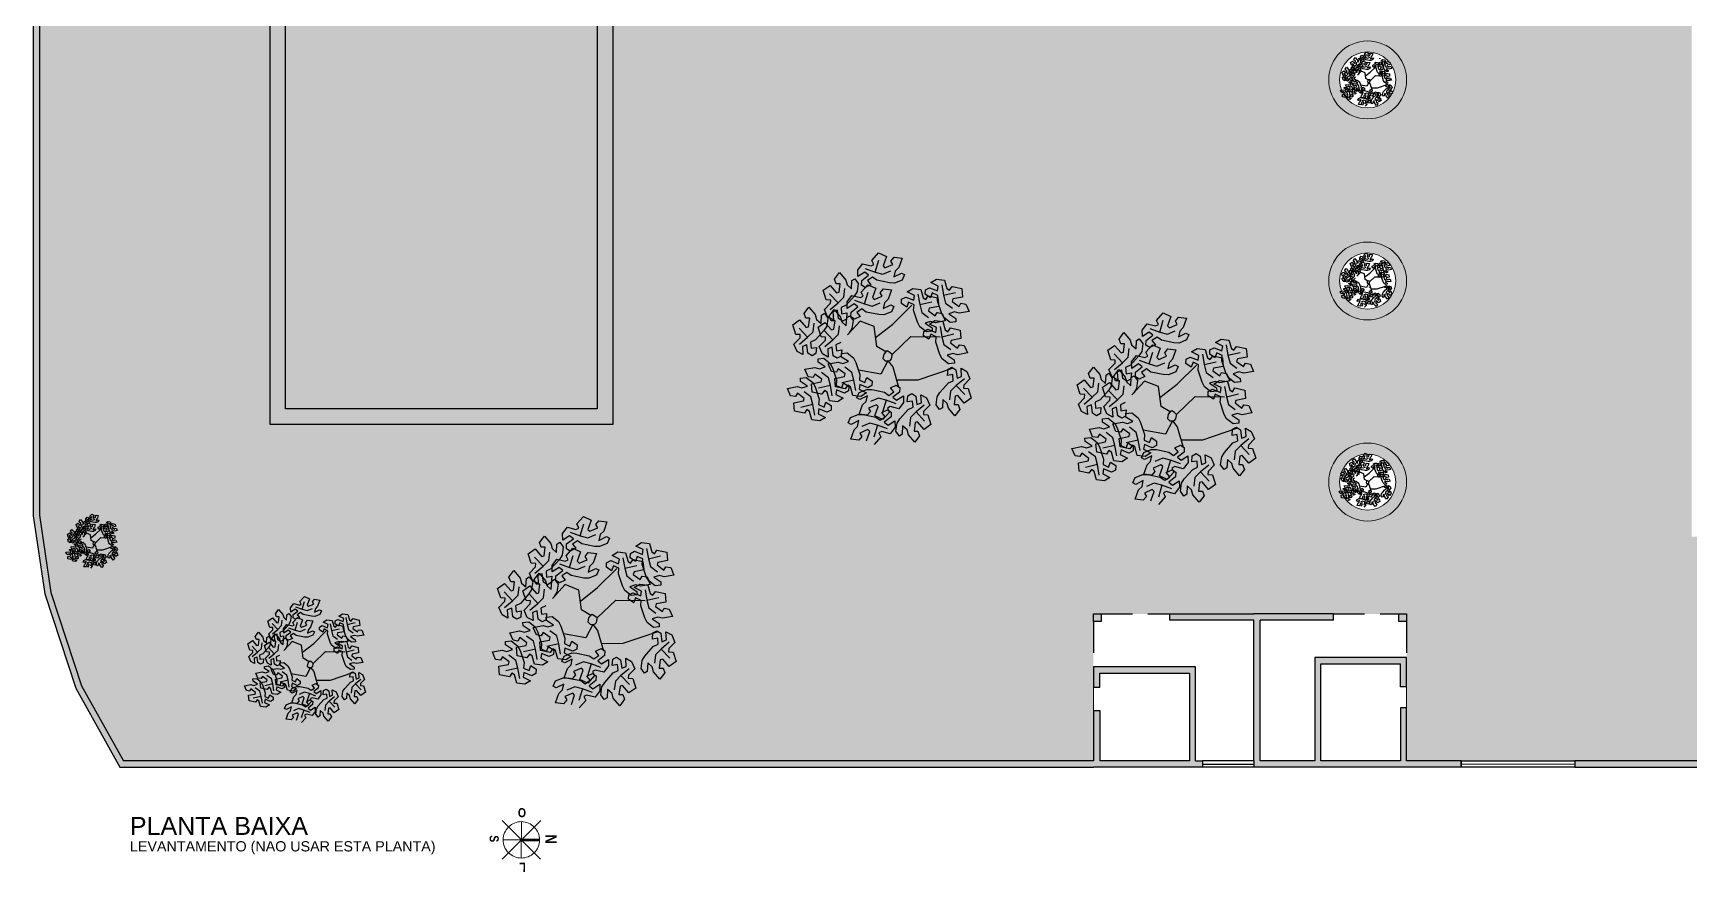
# Model space of a CAD drawing. Header units: metres. Extents: x 1186 to 11427, y -5173 to 11421.
# Drawn here: x 1571.9 to 1625.1, y 1519.2 to 1546.1 of the extents above; entities that cross this region are included whole.
import ezdxf

# ---------------------------------------------------------------- set-up
doc = ezdxf.new("R2010")
doc.units = ezdxf.units.M
doc.header["$LTSCALE"] = 8
doc.linetypes.add('HIDDEN2', pattern=[0.1875, 0.125, -0.0625])
doc.layers.get('0').update_dxf_attribs({"lineweight": 5})
for name, color, linetype in [('AL_VEGETAÇÃO', 84, 'Continuous'), ('ARQ-PAR', 5, 'Continuous'), ('ARQ-PIS', 1, 'Continuous'), ('ARQ-POR', 7, 'Continuous'), ('KIRYA - TEXTO', 7, 'Continuous')]:
    doc.layers.add(name, color=color, linetype=linetype)
doc.layers.add('KIRYA - SÍMBOLO', color=7, linetype='Continuous', lineweight=5)
doc.styles.add('EA_140_1-75', font='swissl.ttf', dxfattribs={"height": 0.263})
doc.styles.add('EA_80_1-75', font='swissl.ttf', dxfattribs={"height": 0.15})
doc.styles.add('TECHNIC_BOLD', font='techb___.ttf')

# ---------------------------------------------------------------- blocks, each defined once
blk = doc.blocks.new('arv7p')
at = {"layer": 'AL_VEGETAÇÃO', "color": 85}
for p, q in [((110.249, -13.319), (110.352, -13.184)), ((110.352, -13.184), (110.53, -13.229)), ((110.409, -13.286), (110.619, -13.363)), ((110.53, -13.229), (110.591, -13.2)), ((110.549, -13.114), (110.69, -12.957)), ((110.591, -13.2), (110.549, -13.114)), ((110.549, -13.114), (110.549, -13.114)), ((110.619, -13.363), (110.695, -13.111)), ((110.69, -12.957), (110.854, -13.032)), ((110.854, -13.032), (110.784, -13.23)), ((110.784, -13.23), (110.824, -13.269)), ((110.824, -13.269), (110.991, -13.198)), ((110.95, -13.128), (111.016, -13.045)), ((110.991, -13.198), (110.95, -13.128)), ((111.016, -13.045), (111.186, -13.067)), ((111.116, -13.264), (111.042, -13.339)), ((111.186, -13.067), (111.116, -13.264)), ((109.519, -13.745), (109.666, -13.641)), ((109.666, -13.641), (109.802, -13.8)), ((109.759, -13.507), (109.862, -13.37)), ((109.797, -13.606), (109.759, -13.507)), ((109.878, -13.606), (109.797, -13.606)), ((109.857, -13.785), (109.878, -13.606)), ((109.862, -13.37), (109.998, -13.53)), ((109.998, -13.53), (110.025, -13.632)), ((110.025, -13.632), (110.118, -13.715)), ((110.118, -13.715), (110.128, -13.538)), ((110.128, -13.538), (110.188, -13.501)), ((110.188, -13.501), (110.262, -13.601)), ((110.262, -13.601), (110.238, -13.771)), ((110.254, -13.457), (110.249, -13.319)), ((110.396, -13.362), (110.254, -13.457)), ((110.324, -13.785), (110.465, -13.628)), ((110.329, -13.637), (110.333, -13.537)), ((110.408, -13.686), (110.329, -13.637)), ((110.333, -13.537), (110.475, -13.427)), ((110.333, -13.537), (110.333, -13.537)), ((110.475, -13.427), (110.396, -13.362)), ((110.529, -13.628), (110.408, -13.686)), ((110.562, -13.468), (110.456, -13.541)), ((110.456, -13.541), (110.529, -13.628)), ((110.465, -13.628), (110.629, -13.703)), ((110.656, -13.534), (110.562, -13.468)), ((110.619, -13.363), (110.782, -13.406)), ((110.919, -13.588), (110.656, -13.534)), ((110.782, -13.406), (110.949, -13.335)), ((111.027, -13.592), (110.919, -13.588)), ((111.042, -13.339), (111.015, -13.461)), ((111.015, -13.461), (111.174, -13.381)), ((111.187, -13.528), (111.027, -13.592)), ((111.174, -13.381), (111.237, -13.415)), ((111.237, -13.415), (111.187, -13.528)), ((111.797, -13.581), (111.915, -13.508)), ((111.951, -13.657), (111.797, -13.581)), ((111.915, -13.508), (112.083, -13.529)), ((112.024, -13.63), (112.062, -13.85)), ((112.083, -13.529), (112.134, -13.706)), ((109.584, -13.946), (109.519, -13.745)), ((109.68, -13.953), (109.584, -13.946)), ((109.584, -13.946), (109.584, -13.946)), ((109.835, -14.009), (109.655, -13.818)), ((109.674, -14.019), (109.68, -13.953)), ((109.802, -13.8), (109.857, -13.785)), ((109.835, -14.009), (109.954, -13.89)), ((109.954, -13.89), (109.976, -13.71)), ((110.18, -13.862), (110.002, -14.063)), ((110.024, -13.99), (110.127, -13.855)), ((110.029, -14.129), (110.024, -13.99)), ((110.127, -13.855), (110.305, -13.9)), ((110.238, -13.771), (110.18, -13.862)), ((110.184, -13.957), (110.395, -14.034)), ((110.305, -13.9), (110.366, -13.871)), ((110.366, -13.871), (110.324, -13.785)), ((110.324, -13.785), (110.324, -13.785)), ((110.395, -14.034), (110.471, -13.783)), ((110.558, -14.078), (110.724, -14.007)), ((110.629, -13.703), (110.559, -13.901)), ((110.559, -13.901), (110.599, -13.941)), ((110.599, -13.941), (110.766, -13.87)), ((110.725, -13.799), (110.791, -13.717)), ((110.766, -13.87), (110.725, -13.799)), ((110.791, -13.717), (110.961, -13.738)), ((110.891, -13.935), (110.817, -14.01)), ((110.961, -13.738), (110.891, -13.935)), ((111.174, -14.027), (111.177, -13.935)), ((111.177, -13.935), (111.265, -13.889)), ((111.265, -13.889), (111.265, -13.889)), ((111.265, -13.889), (111.432, -13.957)), ((111.323, -13.997), (111.284, -14.103)), ((111.294, -13.78), (111.412, -13.706)), ((111.448, -13.856), (111.294, -13.78)), ((111.439, -14.052), (111.323, -13.997)), ((111.412, -13.706), (111.58, -13.728)), ((111.432, -13.957), (111.448, -13.856)), ((111.521, -13.829), (111.56, -14.049)), ((111.56, -14.049), (111.815, -13.989)), ((111.58, -13.728), (111.631, -13.905)), ((111.631, -13.905), (111.686, -13.943)), ((111.677, -13.829), (111.68, -13.736)), ((111.787, -13.905), (111.677, -13.829)), ((111.68, -13.736), (111.768, -13.69)), ((111.686, -13.943), (111.74, -13.864)), ((111.74, -13.864), (111.74, -13.864)), ((111.74, -13.864), (111.946, -13.908)), ((111.768, -13.69), (111.768, -13.69)), ((111.768, -13.69), (111.935, -13.758)), ((111.826, -13.799), (111.787, -13.905)), ((111.942, -13.853), (111.826, -13.799)), ((111.932, -13.968), (111.942, -13.853)), ((112.017, -14.223), (111.932, -13.968)), ((111.935, -13.758), (111.951, -13.657)), ((111.946, -13.908), (111.963, -14.087)), ((112.062, -13.85), (112.318, -13.791)), ((112.062, -13.85), (112.106, -14.014)), ((112.134, -13.706), (112.189, -13.744)), ((112.189, -13.744), (112.243, -13.665)), ((112.243, -13.665), (112.243, -13.665)), ((112.243, -13.665), (112.449, -13.709)), ((112.26, -13.927), (112.245, -13.981)), ((112.245, -13.981), (112.39, -14.09)), ((112.466, -13.888), (112.26, -13.927)), ((112.449, -13.709), (112.466, -13.888)), ((109.114, -14.237), (109.217, -14.101)), ((109.152, -14.336), (109.114, -14.237)), ((109.234, -14.336), (109.152, -14.336)), ((109.212, -14.516), (109.234, -14.336)), ((109.217, -14.101), (109.353, -14.26)), ((109.353, -14.26), (109.381, -14.362)), ((109.473, -14.446), (109.484, -14.269)), ((109.484, -14.269), (109.544, -14.231)), ((109.544, -14.231), (109.617, -14.331)), ((109.546, -14.152), (109.674, -14.019)), ((109.612, -14.308), (109.546, -14.152)), ((109.617, -14.331), (109.593, -14.501)), ((109.734, -14.373), (109.612, -14.308)), ((109.649, -14.29), (109.753, -14.154)), ((109.687, -14.389), (109.649, -14.29)), ((109.664, -14.153), (109.835, -14.009)), ((109.819, -14.166), (109.723, -14.202)), ((109.723, -14.202), (109.734, -14.373)), ((109.753, -14.154), (109.888, -14.313)), ((109.843, -14.344), (109.819, -14.166)), ((109.927, -14.398), (109.843, -14.344)), ((109.843, -14.344), (109.843, -14.344)), ((109.888, -14.313), (109.916, -14.415)), ((110.002, -14.063), (109.898, -14.112)), ((109.898, -14.112), (109.908, -14.24)), ((109.908, -14.24), (110.02, -14.221)), ((110.009, -14.354), (109.927, -14.398)), ((110.008, -14.498), (110.019, -14.321)), ((110.02, -14.221), (110.009, -14.354)), ((110.019, -14.321), (110.079, -14.284)), ((110.172, -14.034), (110.029, -14.129)), ((110.079, -14.284), (110.152, -14.384)), ((110.104, -14.308), (110.108, -14.208)), ((110.183, -14.357), (110.104, -14.308)), ((110.108, -14.208), (110.251, -14.098)), ((110.108, -14.208), (110.108, -14.208)), ((110.251, -14.098), (110.172, -14.034)), ((110.304, -14.3), (110.183, -14.357)), ((110.337, -14.139), (110.231, -14.213)), ((110.231, -14.213), (110.304, -14.3)), ((110.431, -14.205), (110.337, -14.139)), ((110.395, -14.034), (110.558, -14.078)), ((110.695, -14.259), (110.431, -14.205)), ((110.802, -14.263), (110.695, -14.259)), ((110.817, -14.01), (110.79, -14.132)), ((110.79, -14.132), (110.949, -14.053)), ((110.962, -14.199), (110.802, -14.263)), ((110.949, -14.053), (111.012, -14.086)), ((111.012, -14.086), (110.962, -14.199)), ((110.988, -14.459), (111.394, -14.059)), ((111.284, -14.103), (111.174, -14.027)), ((111.429, -14.167), (111.439, -14.052)), ((111.514, -14.422), (111.429, -14.167)), ((111.56, -14.049), (111.603, -14.212)), ((111.603, -14.212), (111.748, -14.321)), ((111.757, -14.125), (111.742, -14.18)), ((111.742, -14.18), (111.887, -14.288)), ((111.963, -14.087), (111.757, -14.125)), ((111.887, -14.288), (111.928, -14.218)), ((111.928, -14.218), (112.033, -14.234)), ((112.068, -14.318), (112.017, -14.223)), ((112.033, -14.234), (112.099, -14.392)), ((112.203, -14.424), (112.068, -14.318)), ((112.106, -14.014), (112.251, -14.123)), ((112.294, -14.204), (112.175, -14.242)), ((112.175, -14.242), (112.323, -14.34)), ((112.396, -14.231), (112.294, -14.204)), ((112.323, -14.34), (112.326, -14.411)), ((112.39, -14.09), (112.431, -14.019)), ((112.602, -14.193), (112.396, -14.231)), ((112.431, -14.019), (112.535, -14.036)), ((112.535, -14.036), (112.602, -14.193)), ((108.875, -14.475), (109.021, -14.371)), ((108.94, -14.676), (108.875, -14.475)), ((109.035, -14.683), (108.94, -14.676)), ((108.94, -14.676), (108.94, -14.676)), ((109.19, -14.739), (109.011, -14.548)), ((109.021, -14.371), (109.158, -14.53)), ((109.03, -14.749), (109.035, -14.683)), ((109.158, -14.53), (109.212, -14.516)), ((109.19, -14.739), (109.31, -14.62)), ((109.31, -14.62), (109.332, -14.44)), ((109.536, -14.592), (109.357, -14.793)), ((109.381, -14.362), (109.473, -14.446)), ((109.41, -14.528), (109.556, -14.424)), ((109.475, -14.729), (109.41, -14.528)), ((109.593, -14.501), (109.536, -14.592)), ((109.725, -14.792), (109.546, -14.601)), ((109.556, -14.424), (109.693, -14.583)), ((109.769, -14.389), (109.687, -14.389)), ((109.693, -14.583), (109.747, -14.568)), ((109.725, -14.792), (109.845, -14.673)), ((109.747, -14.568), (109.769, -14.389)), ((109.845, -14.673), (109.867, -14.493)), ((109.916, -14.415), (110.008, -14.498)), ((110.301, -14.396), (110.031, -14.69)), ((110.128, -14.554), (110.071, -14.645)), ((110.152, -14.384), (110.128, -14.554)), ((110.594, -14.511), (110.301, -14.396)), ((110.65, -14.932), (110.594, -14.511)), ((110.625, -14.744), (110.988, -14.459)), ((111.565, -14.517), (111.514, -14.422)), ((111.7, -14.623), (111.565, -14.517)), ((111.643, -14.705), (111.646, -14.613)), ((111.753, -14.781), (111.643, -14.705)), ((111.646, -14.613), (111.734, -14.567)), ((111.791, -14.403), (111.672, -14.441)), ((111.672, -14.441), (111.82, -14.539)), ((111.823, -14.61), (111.7, -14.623)), ((111.734, -14.567), (111.734, -14.567)), ((111.734, -14.567), (111.901, -14.634)), ((111.792, -14.675), (111.753, -14.781)), ((111.763, -14.458), (111.881, -14.384)), ((111.917, -14.534), (111.763, -14.458)), ((111.893, -14.43), (111.791, -14.403)), ((111.908, -14.73), (111.792, -14.675)), ((111.82, -14.539), (111.823, -14.61)), ((111.881, -14.384), (112.049, -14.406)), ((112.099, -14.392), (111.893, -14.43)), ((111.901, -14.634), (111.917, -14.534)), ((111.99, -14.507), (112.029, -14.727)), ((112.029, -14.727), (112.284, -14.667)), ((112.049, -14.406), (112.1, -14.583)), ((112.1, -14.583), (112.155, -14.621)), ((112.155, -14.621), (112.209, -14.542)), ((112.326, -14.411), (112.203, -14.424)), ((112.209, -14.542), (112.209, -14.542)), ((112.209, -14.542), (112.415, -14.586)), ((112.415, -14.586), (112.432, -14.765)), ((108.902, -14.882), (109.03, -14.749)), ((108.967, -15.038), (108.902, -14.882)), ((109.09, -15.103), (108.967, -15.038)), ((109.019, -14.883), (109.19, -14.739)), ((109.174, -14.896), (109.079, -14.932)), ((109.079, -14.932), (109.09, -15.103)), ((109.198, -15.074), (109.174, -14.896)), ((109.357, -14.793), (109.253, -14.842)), ((109.253, -14.842), (109.264, -14.97)), ((109.264, -14.97), (109.375, -14.951)), ((109.375, -14.951), (109.364, -15.084)), ((109.437, -14.935), (109.565, -14.802)), ((109.502, -15.091), (109.437, -14.935)), ((109.57, -14.736), (109.475, -14.729)), ((109.475, -14.729), (109.475, -14.729)), ((109.554, -14.936), (109.725, -14.792)), ((109.565, -14.802), (109.57, -14.736)), ((109.709, -14.949), (109.614, -14.985)), ((109.614, -14.985), (109.625, -15.156)), ((109.733, -15.127), (109.709, -14.949)), ((109.892, -14.846), (109.788, -14.895)), ((109.788, -14.895), (109.799, -15.023)), ((109.799, -15.023), (109.91, -15.004)), ((109.91, -15.004), (109.899, -15.137)), ((110.842, -15.047), (110.65, -14.932)), ((110.841, -15.047), (110.798, -15.097)), ((110.874, -15.028), (110.841, -15.047)), ((110.931, -15.06), (110.874, -15.028)), ((110.977, -15.1), (111.371, -14.722)), ((111.371, -14.722), (111.991, -14.732)), ((111.899, -14.844), (111.908, -14.73)), ((111.983, -15.1), (111.899, -14.844)), ((112.029, -14.727), (112.072, -14.89)), ((112.072, -14.89), (112.217, -14.999)), ((112.226, -14.803), (112.211, -14.858)), ((112.211, -14.858), (112.356, -14.966)), ((112.432, -14.765), (112.226, -14.803)), ((112.356, -14.966), (112.397, -14.896)), ((112.397, -14.896), (112.502, -14.912)), ((112.502, -14.912), (112.568, -15.07)), ((109.134, -15.414), (109.34, -15.376)), ((109.283, -15.128), (109.198, -15.074)), ((109.198, -15.074), (109.198, -15.074)), ((109.364, -15.084), (109.283, -15.128)), ((109.34, -15.376), (109.441, -15.403)), ((109.41, -15.196), (109.533, -15.183)), ((109.412, -15.267), (109.41, -15.196)), ((109.56, -15.365), (109.412, -15.267)), ((109.441, -15.403), (109.56, -15.365)), ((109.625, -15.156), (109.502, -15.091)), ((109.533, -15.183), (109.668, -15.289)), ((109.627, -15.301), (109.834, -15.263)), ((109.694, -15.459), (109.627, -15.301)), ((109.668, -15.289), (109.719, -15.384)), ((109.719, -15.384), (109.803, -15.639)), ((109.818, -15.181), (109.733, -15.127)), ((109.733, -15.127), (109.733, -15.127)), ((109.839, -15.405), (109.798, -15.476)), ((109.899, -15.137), (109.818, -15.181)), ((109.834, -15.263), (109.935, -15.291)), ((109.984, -15.514), (109.839, -15.405)), ((109.903, -15.084), (110.027, -15.07)), ((109.906, -15.155), (109.903, -15.084)), ((110.054, -15.252), (109.906, -15.155)), ((109.935, -15.291), (110.054, -15.252)), ((110.123, -15.481), (109.979, -15.372)), ((110.027, -15.07), (110.162, -15.176)), ((110.162, -15.176), (110.212, -15.272)), ((110.212, -15.272), (110.297, -15.527)), ((110.887, -15.237), (110.74, -15.521)), ((110.798, -15.097), (110.781, -15.186)), ((110.781, -15.186), (110.832, -15.233)), ((110.832, -15.233), (110.887, -15.237)), ((110.887, -15.237), (110.933, -15.228)), ((110.887, -15.237), (110.988, -15.363)), ((110.977, -15.1), (110.931, -15.06)), ((110.933, -15.228), (110.961, -15.194)), ((110.961, -15.194), (110.975, -15.121)), ((110.975, -15.121), (110.977, -15.1)), ((110.988, -15.363), (111.112, -15.794)), ((111.529, -15.636), (112.25, -15.394)), ((112.034, -15.195), (111.983, -15.1)), ((112.169, -15.301), (112.034, -15.195)), ((112.26, -15.081), (112.141, -15.119)), ((112.141, -15.119), (112.289, -15.217)), ((112.158, -15.413), (112.24, -15.37)), ((112.292, -15.288), (112.169, -15.301)), ((112.24, -15.37), (112.324, -15.423)), ((112.362, -15.108), (112.26, -15.081)), ((112.289, -15.217), (112.292, -15.288)), ((112.568, -15.07), (112.362, -15.108)), ((112.444, -15.565), (112.433, -15.394)), ((112.433, -15.394), (112.555, -15.459)), ((109.039, -15.6), (109.162, -15.586)), ((109.042, -15.671), (109.039, -15.6)), ((109.19, -15.769), (109.042, -15.671)), ((109.2, -15.571), (109.134, -15.414)), ((109.162, -15.586), (109.297, -15.692)), ((109.305, -15.588), (109.2, -15.571)), ((109.27, -15.719), (109.476, -15.68)), ((109.287, -15.898), (109.27, -15.719)), ((109.297, -15.692), (109.348, -15.788)), ((109.345, -15.517), (109.305, -15.588)), ((109.49, -15.626), (109.345, -15.517)), ((109.673, -15.757), (109.418, -15.816)), ((109.476, -15.68), (109.49, -15.626)), ((109.63, -15.593), (109.485, -15.484)), ((109.673, -15.757), (109.63, -15.593)), ((109.712, -15.977), (109.673, -15.757)), ((109.798, -15.476), (109.694, -15.459)), ((109.763, -15.606), (109.969, -15.568)), ((109.781, -15.786), (109.763, -15.606)), ((109.803, -15.639), (109.794, -15.754)), ((109.794, -15.754), (109.91, -15.808)), ((109.91, -15.808), (109.949, -15.702)), ((110.167, -15.644), (109.911, -15.704)), ((109.949, -15.702), (110.059, -15.778)), ((109.969, -15.568), (109.984, -15.514)), ((110.041, -15.75), (109.987, -15.829)), ((110.096, -15.788), (110.041, -15.75)), ((110.167, -15.644), (110.123, -15.481)), ((110.206, -15.865), (110.167, -15.644)), ((110.74, -15.521), (110.267, -15.436)), ((110.295, -15.737), (110.278, -15.837)), ((110.297, -15.527), (110.287, -15.641)), ((110.287, -15.641), (110.403, -15.696)), ((110.461, -15.805), (110.295, -15.737)), ((110.403, -15.696), (110.443, -15.59)), ((110.443, -15.59), (110.553, -15.666)), ((110.553, -15.666), (110.55, -15.759)), ((110.94, -15.804), (111.061, -15.747)), ((111.061, -15.747), (111.139, -15.796)), ((111.068, -15.639), (111.529, -15.636)), ((111.986, -15.905), (112.165, -15.704)), ((112.147, -15.547), (112.158, -15.413)), ((112.259, -15.528), (112.147, -15.547)), ((112.165, -15.704), (112.269, -15.656)), ((112.269, -15.656), (112.259, -15.528)), ((112.324, -15.423), (112.324, -15.423)), ((112.324, -15.423), (112.348, -15.602)), ((112.503, -15.615), (112.332, -15.758)), ((112.348, -15.602), (112.444, -15.565)), ((112.493, -15.748), (112.487, -15.815)), ((112.62, -15.616), (112.493, -15.748)), ((112.555, -15.459), (112.62, -15.616)), ((108.763, -15.817), (108.969, -15.78)), ((108.83, -15.975), (108.763, -15.817)), ((108.934, -15.992), (108.83, -15.975)), ((108.899, -16.122), (109.105, -16.084)), ((108.975, -15.921), (108.934, -15.992)), ((108.969, -15.78), (109.071, -15.807)), ((109.12, -16.03), (108.975, -15.921)), ((109.071, -15.807), (109.19, -15.769)), ((109.105, -16.084), (109.12, -16.03)), ((109.259, -15.997), (109.114, -15.888)), ((109.303, -16.16), (109.259, -15.997)), ((109.493, -15.942), (109.287, -15.898)), ((109.348, -15.788), (109.433, -16.043)), ((109.433, -16.043), (109.423, -16.158)), ((109.547, -15.863), (109.493, -15.942)), ((109.493, -15.942), (109.493, -15.942)), ((109.539, -16.212), (109.578, -16.106)), ((109.602, -15.901), (109.547, -15.863)), ((109.578, -16.106), (109.689, -16.182)), ((109.652, -16.078), (109.602, -15.901)), ((109.821, -16.099), (109.652, -16.078)), ((109.987, -15.829), (109.781, -15.786)), ((109.801, -15.849), (109.785, -15.95)), ((109.785, -15.95), (109.938, -16.026)), ((109.967, -15.917), (109.801, -15.849)), ((109.938, -16.026), (109.821, -16.099)), ((110.056, -15.871), (109.967, -15.917)), ((109.967, -15.917), (109.967, -15.917)), ((109.987, -15.829), (109.987, -15.829)), ((110.059, -15.778), (110.056, -15.871)), ((110.146, -15.965), (110.096, -15.788)), ((110.314, -15.987), (110.146, -15.965)), ((110.232, -16.018), (110.282, -15.905)), ((110.295, -16.051), (110.232, -16.018)), ((110.278, -15.837), (110.432, -15.914)), ((110.282, -15.905), (110.441, -15.841)), ((110.453, -15.972), (110.295, -16.051)), ((110.432, -15.914), (110.314, -15.987)), ((110.352, -16.169), (110.427, -16.094)), ((110.427, -16.094), (110.453, -15.972)), ((110.441, -15.841), (110.549, -15.845)), ((110.55, -15.759), (110.461, -15.805)), ((110.461, -15.805), (110.461, -15.805)), ((110.686, -16.026), (110.519, -16.097)), ((110.549, -15.845), (110.812, -15.899)), ((110.849, -16.07), (110.686, -16.026)), ((110.849, -16.07), (110.773, -16.322)), ((110.812, -15.899), (110.907, -15.965)), ((111.059, -16.147), (110.849, -16.07)), ((110.907, -15.965), (111.012, -15.891)), ((111.012, -15.891), (110.94, -15.804)), ((111.135, -15.896), (110.993, -16.006)), ((110.993, -16.006), (111.072, -16.07)), ((111.072, -16.07), (111.215, -15.975)), ((111.139, -15.796), (111.135, -15.896)), ((111.135, -15.896), (111.135, -15.896)), ((111.215, -15.975), (111.22, -16.114)), ((111.297, -16.105), (111.308, -15.972)), ((111.409, -16.086), (111.297, -16.105)), ((111.308, -15.972), (111.39, -15.928)), ((111.39, -15.928), (111.474, -15.982)), ((111.42, -16.214), (111.409, -16.086)), ((111.474, -15.982), (111.474, -15.982)), ((111.474, -15.982), (111.499, -16.16)), ((111.594, -16.124), (111.583, -15.953)), ((111.583, -15.953), (111.705, -16.018)), ((111.705, -16.018), (111.771, -16.174)), ((111.905, -16.167), (111.929, -15.997)), ((111.929, -15.997), (111.986, -15.905)), ((112.049, -16.052), (112.038, -16.229)), ((112.142, -16.136), (112.049, -16.052)), ((112.212, -15.878), (112.191, -16.058)), ((112.332, -15.758), (112.212, -15.878)), ((112.31, -15.982), (112.289, -16.162)), ((112.365, -15.968), (112.31, -15.982)), ((112.332, -15.758), (112.512, -15.95)), ((112.501, -16.127), (112.365, -15.968)), ((112.487, -15.815), (112.582, -15.822)), ((112.648, -16.022), (112.501, -16.127)), ((112.582, -15.822), (112.582, -15.822)), ((112.582, -15.822), (112.648, -16.022)), ((108.916, -16.302), (108.899, -16.122)), ((109.122, -16.345), (108.916, -16.302)), ((109.303, -16.16), (109.047, -16.22)), ((109.176, -16.267), (109.122, -16.345)), ((109.122, -16.345), (109.122, -16.345)), ((109.231, -16.305), (109.176, -16.267)), ((109.282, -16.481), (109.231, -16.305)), ((109.342, -16.381), (109.303, -16.16)), ((109.43, -16.253), (109.414, -16.354)), ((109.414, -16.354), (109.568, -16.43)), ((109.423, -16.158), (109.539, -16.212)), ((109.597, -16.321), (109.43, -16.253)), ((109.568, -16.43), (109.45, -16.503)), ((109.685, -16.275), (109.597, -16.321)), ((109.597, -16.321), (109.597, -16.321)), ((109.689, -16.182), (109.685, -16.275)), ((110.05, -16.545), (110.1, -16.431)), ((110.1, -16.431), (110.259, -16.367)), ((110.259, -16.367), (110.367, -16.371)), ((110.282, -16.366), (110.352, -16.169)), ((110.452, -16.387), (110.282, -16.366)), ((110.367, -16.371), (110.631, -16.425)), ((110.519, -16.305), (110.452, -16.387)), ((110.644, -16.163), (110.478, -16.235)), ((110.478, -16.235), (110.519, -16.305)), ((110.614, -16.401), (110.684, -16.203)), ((110.778, -16.476), (110.614, -16.401)), ((110.631, -16.425), (110.725, -16.491)), ((110.684, -16.203), (110.644, -16.163)), ((110.725, -16.491), (110.83, -16.418)), ((110.758, -16.331), (110.879, -16.273)), ((110.83, -16.418), (110.758, -16.331)), ((110.919, -16.319), (110.778, -16.476)), ((110.953, -16.422), (110.811, -16.533)), ((110.938, -16.204), (110.878, -16.233)), ((110.878, -16.233), (110.919, -16.319)), ((110.879, -16.273), (110.958, -16.322)), ((110.919, -16.319), (110.919, -16.319)), ((111.117, -16.249), (110.938, -16.204)), ((110.958, -16.322), (110.953, -16.422)), ((110.953, -16.422), (110.953, -16.422)), ((111.22, -16.114), (111.117, -16.249)), ((111.137, -16.464), (111.316, -16.263)), ((111.316, -16.263), (111.42, -16.214)), ((111.363, -16.436), (111.341, -16.616)), ((111.482, -16.317), (111.363, -16.436)), ((111.654, -16.173), (111.482, -16.317)), ((111.482, -16.317), (111.662, -16.508)), ((111.499, -16.16), (111.594, -16.124)), ((111.643, -16.307), (111.637, -16.373)), ((111.637, -16.373), (111.733, -16.38)), ((111.771, -16.174), (111.643, -16.307)), ((111.733, -16.38), (111.733, -16.38)), ((111.733, -16.38), (111.798, -16.581)), ((111.978, -16.267), (111.905, -16.167)), ((112.038, -16.229), (111.978, -16.267)), ((112.169, -16.238), (112.142, -16.136)), ((112.305, -16.397), (112.169, -16.238)), ((112.289, -16.162), (112.37, -16.162)), ((112.408, -16.261), (112.305, -16.397)), ((112.37, -16.162), (112.408, -16.261)), ((109.45, -16.503), (109.282, -16.481)), ((110.113, -16.578), (110.05, -16.545)), ((110.101, -16.893), (110.171, -16.695)), ((110.271, -16.499), (110.113, -16.578)), ((110.171, -16.695), (110.245, -16.621)), ((110.245, -16.621), (110.271, -16.499)), ((110.463, -16.69), (110.296, -16.761)), ((110.296, -16.761), (110.337, -16.832)), ((110.504, -16.553), (110.337, -16.624)), ((110.433, -16.927), (110.502, -16.73)), ((110.502, -16.73), (110.463, -16.69)), ((110.667, -16.597), (110.504, -16.553)), ((110.667, -16.597), (110.591, -16.848)), ((110.877, -16.673), (110.667, -16.597)), ((110.756, -16.731), (110.696, -16.759)), ((110.696, -16.759), (110.737, -16.845)), ((110.935, -16.775), (110.756, -16.731)), ((110.811, -16.533), (110.89, -16.597)), ((110.89, -16.597), (111.033, -16.502)), ((111.038, -16.64), (110.935, -16.775)), ((111.033, -16.502), (111.038, -16.64)), ((111.055, -16.725), (111.08, -16.555)), ((111.129, -16.825), (111.055, -16.725)), ((111.08, -16.555), (111.137, -16.464)), ((111.189, -16.787), (111.129, -16.825)), ((111.199, -16.61), (111.189, -16.787)), ((111.292, -16.694), (111.199, -16.61)), ((111.319, -16.796), (111.292, -16.694)), ((111.455, -16.955), (111.319, -16.796)), ((111.461, -16.54), (111.439, -16.72)), ((111.439, -16.72), (111.521, -16.72)), ((111.515, -16.526), (111.461, -16.54)), ((111.651, -16.685), (111.515, -16.526)), ((111.521, -16.72), (111.558, -16.819)), ((111.798, -16.581), (111.651, -16.685)), ((110.27, -16.914), (110.101, -16.893)), ((110.337, -16.832), (110.27, -16.914)), ((110.737, -16.845), (110.596, -17.002)), ((110.737, -16.845), (110.737, -16.845)), ((111.558, -16.819), (111.455, -16.955))]:
    blk.add_line(p, q, dxfattribs=at)

msp = doc.modelspace()

# ---------------------------------------------------------------- hatches: boundary and pattern name
at = {"true_color": 0xc7c8ca}
h = msp.add_hatch(dxfattribs=at)
h.set_pattern_fill('DOTS', color=9, scale=0.13)
h.set_pattern_definition([(0, (-2967.09578, 357.83482), (0.1031875, 0.206375), [0, -0.206375])])
h.paths.add_polyline_path([(1619.46, 1546.384), (1601.26, 1546.384), (1601.26, 1574.484), (1598.81, 1574.484), (1597.724, 1567.367), (1572.124, 1567.367), (1572.124, 1530.667), (1572.49, 1528.19), (1573.479, 1525.195), (1574.828, 1522.783), (1605.956, 1522.783), (1605.956, 1524.403), (1605.956, 1525.153), (1605.956, 1525.803), (1605.956, 1527.253), (1605.956, 1527.503), (1606.206, 1527.503), (1608.406, 1527.503), (1611.106, 1527.503), (1613.656, 1527.503), (1615.756, 1527.503), (1616.006, 1527.503), (1616.006, 1527.253), (1616.006, 1526.103), (1616.006, 1525.903), (1616.006, 1525.163), (1616.006, 1524.483), (1616.006, 1522.783), (1617.756, 1522.783), (1621.406, 1522.783), (1665.756, 1522.783), (1665.756, 1568.133), (1662.542, 1572.532), (1658.453, 1576.696), (1648.66, 1583.534), (1625.04, 1583.534), (1625.04, 1574.484), (1619.46, 1574.484)])
h.paths.add_polyline_path([(1657.156, 1546.983), (1657.156, 1529.983), (1625.156, 1529.983), (1625.156, 1546.983)], flags=16)
h.paths.add_polyline_path([(1616.006, 1544.634, -1), (1613.506, 1544.634, -1)], flags=16)
h.paths.add_polyline_path([(1615.656, 1544.634, -1), (1613.856, 1544.634, -1)], flags=0)
h.paths.add_polyline_path([(1616.006, 1538.183, -1), (1613.506, 1538.183, -1)], flags=16)
h.paths.add_polyline_path([(1615.656, 1538.183, -1), (1613.856, 1538.183, -1)], flags=0)
h.paths.add_polyline_path([(1616.006, 1531.731, -1), (1613.506, 1531.731, -1)], flags=16)
h.paths.add_polyline_path([(1615.656, 1531.731, -1), (1613.856, 1531.731, -1)], flags=0)
h.paths.add_polyline_path([(1590.528, 1559.583), (1590.528, 1533.583), (1579.528, 1533.583), (1579.528, 1559.583)], flags=16)
h.paths.add_polyline_path([(1590.028, 1559.083), (1590.028, 1534.083), (1580.028, 1534.083), (1580.028, 1559.083)], flags=0)
at = {"true_color": 0x939598}
h = msp.add_hatch(color=252, dxfattribs=at)
h.dxf.hatch_style = 1
h.paths.add_polyline_path([(1572.127, 1530.646), (1571.925, 1530.646), (1572.294, 1528.144), (1573.295, 1525.114), (1574.711, 1522.583), (1574.828, 1522.583), (1574.828, 1522.783), (1573.479, 1525.195), (1572.49, 1528.19)])
h.paths.add_polyline_path([(1572.124, 1567.567), (1571.924, 1567.567), (1571.924, 1530.659, 0.036695), (1571.925, 1530.646), (1572.127, 1530.646), (1572.124, 1530.667)])
at = {"true_color": 0xc7c8ca}
h = msp.add_hatch(color=9, dxfattribs=at)
h.dxf.hatch_style = 1
h.paths.add_polyline_path([(1590.528, 1559.583), (1579.528, 1559.583), (1579.528, 1533.583), (1590.528, 1533.583)])
h.paths.add_polyline_path([(1590.028, 1559.083), (1590.028, 1534.083), (1580.028, 1534.083), (1580.028, 1559.083)], flags=16)
at = {"true_color": 0x7aafdf}
h = msp.add_hatch(color=143, dxfattribs=at)
h.dxf.hatch_style = 1
h.paths.add_polyline_path([(1590.028, 1559.083), (1580.028, 1559.083), (1580.028, 1534.083), (1590.028, 1534.083)])
at = {"true_color": 0xc7c8ca}
h = msp.add_hatch(color=9, dxfattribs=at)
h.dxf.hatch_style = 1
h.paths.add_polyline_path([(1616.006, 1531.731, 1), (1613.506, 1531.731, 1)])
h.paths.add_polyline_path([(1613.856, 1531.731, -1), (1615.656, 1531.731, -1)], flags=16)
h.paths.add_polyline_path([(1616.006, 1538.183, 1), (1613.506, 1538.183, 1)])
h.paths.add_polyline_path([(1613.856, 1538.183, -1), (1615.656, 1538.183, -1)], flags=16)
h.paths.add_polyline_path([(1613.506, 1544.634, 1), (1616.006, 1544.634, 1)])
h.paths.add_polyline_path([(1615.656, 1544.634, -1), (1613.856, 1544.634, -1)], flags=16)
h = msp.add_hatch(dxfattribs=at)
h.set_pattern_fill('DOTS', color=9, scale=0.42)
h.set_pattern_definition([(0, (-2967.0958, 357.8348), (0.333375, 0.66675), [0, -0.66675])])
h.paths.add_polyline_path([(1615.656, 1531.731, 1), (1613.856, 1531.731, 1)])
h.paths.add_polyline_path([(1615.656, 1538.183, 1), (1613.856, 1538.183, 1)])
h.paths.add_polyline_path([(1615.656, 1544.634, 1), (1613.856, 1544.634, 1)])
at = {"true_color": 0x939598}
h = msp.add_hatch(color=252, dxfattribs=at)
h.dxf.hatch_style = 1
h.paths.add_polyline_path([(1609.236, 1525.803), (1605.956, 1525.803), (1605.956, 1525.153), (1606.156, 1525.153), (1606.156, 1525.603), (1609.036, 1525.603), (1609.036, 1522.783), (1606.156, 1522.783), (1606.156, 1524.403), (1605.956, 1524.403), (1605.956, 1522.783), (1574.828, 1522.783), (1574.828, 1522.583), (1605.956, 1522.583), (1609.456, 1522.583), (1609.456, 1522.783), (1609.236, 1522.783)])
h.paths.add_polyline_path([(1613.656, 1527.503), (1611.106, 1527.503), (1608.406, 1527.503), (1608.406, 1527.303), (1611.106, 1527.303), (1611.106, 1526.153), (1611.106, 1522.783), (1611.106, 1522.583), (1617.756, 1522.583), (1617.756, 1522.783), (1616.006, 1522.783), (1616.006, 1524.483), (1615.806, 1524.483), (1615.806, 1522.783), (1613.256, 1522.783), (1613.256, 1525.903), (1615.806, 1525.903), (1615.806, 1525.163), (1616.006, 1525.163), (1616.006, 1525.903), (1616.006, 1526.103), (1613.256, 1526.103), (1613.056, 1526.103), (1613.056, 1522.783), (1611.306, 1522.783), (1611.306, 1526.153), (1611.306, 1527.303), (1613.656, 1527.303)])
h.paths.add_polyline_path([(1616.006, 1527.503), (1615.756, 1527.503), (1615.756, 1527.253), (1616.006, 1527.253)], flags=17)
h.paths.add_polyline_path([(1606.206, 1527.503), (1605.956, 1527.503), (1605.956, 1527.253), (1606.206, 1527.253)])
h = msp.add_hatch(color=252, dxfattribs=at)
h.dxf.hatch_style = 1
h.paths.add_polyline_path([(1665.956, 1522.783), (1665.756, 1522.783), (1621.406, 1522.783), (1621.406, 1522.583), (1665.756, 1522.583), (1665.956, 1522.583)])

# ---------------------------------------------------------------- linework, layer by layer
for p, q in [((1605.956, 1525.153), (1605.956, 1524.403)), ((1616.006, 1525.163), (1616.006, 1524.483)), ((1617.756, 1522.683), (1621.406, 1522.683))]:
    msp.add_line(p, q)
for centre, radius in [((1614.756, 1544.634), 1.25), ((1614.756, 1544.634), 0.9), ((1614.756, 1538.183), 1.25), ((1614.756, 1538.183), 0.9), ((1614.756, 1531.731), 1.25), ((1614.756, 1531.731), 0.9)]:
    msp.add_circle(centre, radius)
at = {"layer": 'ARQ-PAR'}
for p, q in [((1572.124, 1567.567), (1572.124, 1530.667)), ((1608.406, 1527.303), (1608.406, 1527.503)), ((1608.406, 1527.503), (1611.106, 1527.503)), ((1611.106, 1527.303), (1608.406, 1527.303)), ((1613.656, 1527.503), (1611.106, 1527.503)), ((1611.106, 1526.153), (1611.106, 1527.303)), ((1611.306, 1526.153), (1611.306, 1527.303)), ((1613.656, 1527.303), (1611.306, 1527.303)), ((1613.656, 1527.303), (1613.656, 1527.503)), ((1616.006, 1527.253), (1615.806, 1527.253)), ((1611.106, 1522.783), (1611.106, 1526.153)), ((1611.306, 1522.783), (1611.306, 1526.153)), ((1613.256, 1526.103), (1613.056, 1526.103)), ((1613.056, 1526.103), (1613.056, 1522.783)), ((1616.006, 1526.103), (1613.256, 1526.103)), ((1616.006, 1525.903), (1616.006, 1526.103)), ((1605.956, 1525.803), (1605.956, 1525.153)), ((1609.236, 1525.803), (1605.956, 1525.803)), ((1606.156, 1525.153), (1606.156, 1525.603)), ((1606.156, 1525.603), (1609.036, 1525.603)), ((1609.036, 1525.603), (1609.036, 1522.783)), ((1609.236, 1522.783), (1609.236, 1525.803)), ((1613.256, 1522.783), (1613.256, 1525.903)), ((1613.256, 1525.903), (1615.806, 1525.903)), ((1615.806, 1525.163), (1615.806, 1525.903)), ((1616.006, 1525.163), (1616.006, 1525.903)), ((1605.956, 1525.153), (1606.156, 1525.153)), ((1616.006, 1525.163), (1615.806, 1525.163)), ((1605.956, 1524.403), (1605.956, 1522.783)), ((1605.956, 1524.403), (1606.156, 1524.403)), ((1606.156, 1524.403), (1606.156, 1522.783)), ((1616.006, 1524.483), (1615.806, 1524.483)), ((1615.806, 1524.483), (1615.806, 1522.783)), ((1616.006, 1522.783), (1616.006, 1524.483)), ((1605.956, 1522.783), (1574.828, 1522.783)), ((1617.756, 1522.583), (1605.956, 1522.583)), ((1609.036, 1522.783), (1606.156, 1522.783)), ((1609.236, 1522.783), (1609.456, 1522.783)), ((1611.106, 1522.783), (1609.456, 1522.783)), ((1609.456, 1522.783), (1609.456, 1522.583)), ((1609.456, 1522.683), (1611.106, 1522.683)), ((1611.106, 1522.783), (1611.106, 1522.583)), ((1613.056, 1522.783), (1611.306, 1522.783)), ((1615.806, 1522.783), (1613.256, 1522.783)), ((1617.756, 1522.783), (1616.006, 1522.783)), ((1617.756, 1522.783), (1617.756, 1522.583)), ((1665.756, 1522.783), (1621.406, 1522.783)), ((1621.406, 1522.783), (1621.406, 1522.583)), ((1621.406, 1522.583), (1665.756, 1522.583))]:
    msp.add_line(p, q, dxfattribs=at)
msp.add_lwpolyline([(1571.924, 1567.567), (1571.924, 1530.659, 0.036695), (1571.925, 1530.646), (1572.294, 1528.144), (1573.295, 1525.114), (1574.711, 1522.583)], format="xyb", dxfattribs=at)
for points in [[(1572.124, 1530.667), (1572.49, 1528.19), (1573.479, 1525.195), (1574.828, 1522.783)], [(1574.711, 1522.583), (1605.956, 1522.583)]]:
    msp.add_lwpolyline(points, dxfattribs=at)
for points in [[(1605.956, 1527.503), (1606.206, 1527.503), (1606.206, 1527.253), (1605.956, 1527.253)], [(1615.756, 1527.503), (1616.006, 1527.503), (1616.006, 1527.253), (1615.756, 1527.253)]]:
    msp.add_lwpolyline(points, close=True, dxfattribs=at)
at = {"layer": 'ARQ-PIS'}
for points in [[(1579.528, 1559.583), (1590.528, 1559.583), (1590.528, 1533.583), (1579.528, 1533.583)], [(1580.028, 1559.083), (1590.028, 1559.083), (1590.028, 1534.083), (1580.028, 1534.083)], [(1617.756, 1522.783), (1621.406, 1522.783), (1621.406, 1522.583), (1617.756, 1522.583)]]:
    msp.add_lwpolyline(points, close=True, dxfattribs=at)
at = {"layer": 'ARQ-POR', "color": 252, "linetype": 'HIDDEN2'}
for p, q in [((1605.956, 1527.253), (1605.956, 1525.803)), ((1606.206, 1527.503), (1608.406, 1527.503)), ((1613.656, 1527.503), (1615.756, 1527.503)), ((1616.006, 1527.253), (1616.006, 1526.103))]:
    msp.add_line(p, q, dxfattribs=at)
at = {"layer": 'KIRYA - SÍMBOLO'}
for p, q in [((1588.216, 1520.868), (1586.973, 1519.636)), ((1586.979, 1520.873), (1588.21, 1519.63)), ((1587.597, 1520.835), (1587.591, 1519.668)), ((1588.177, 1520.249), (1587.011, 1520.254))]:
    msp.add_line(p, q, dxfattribs=at)
at = {"layer": 'KIRYA - SÍMBOLO', "color": 12}
for start, end in [(89.8048, 134.7323), (44.784, 89.8054)]:
    msp.add_arc((1587.595, 1520.252), 0.584, start, end, dxfattribs=at)
at = {"layer": 'KIRYA - SÍMBOLO', "color": 32}
for centre, start, end in [((1587.594, 1520.251), 134.7323, 179.6591), ((1587.594, 1520.252), 359.66, 44.6805), ((1587.594, 1520.252), 314.7323, 359.6591)]:
    msp.add_arc(centre, 0.584, start, end, dxfattribs=at)
at = {"layer": 'KIRYA - SÍMBOLO', "color": 152}
for centre, start, end in [((1587.594, 1520.251), 179.7064, 224.6805), ((1587.593, 1520.252), 224.784, 269.8054), ((1587.593, 1520.252), 269.8064, 314.7323)]:
    msp.add_arc(centre, 0.584, start, end, dxfattribs=at)
at = {"layer": 'KIRYA - SÍMBOLO'}
msp.add_solid([(1587.595, 1520.293), (1588.177, 1520.291), (1587.595, 1520.21), (1588.177, 1520.207)], dxfattribs=at)

# ---------------------------------------------------------------- block references
at = {"layer": 'AL_VEGETAÇÃO', "color": 98}
for p, xscale, yscale, zscale in [((1567.225, 1551.087), 0.429015312297905, 0.429015312297905, 0.429015312297905), ((1430.979, 1558.756), 1.518475553749875, 1.518475553749875, 1.518475553749875), ((1567.209, 1544.636), 0.429015312297905, 0.429015312297905, 0.429015312297905), ((1440.11, 1556.831), 1.518475553749875, 1.518475553749875, 1.518475553749875), ((1567.186, 1538.222), 0.429015312297905, 0.429015312297905, 0.429015312297905), ((1526.315, 1536.264), 0.429015312297905, 0.429015312297905, 0.429015312297905), ((1421.509, 1550.301), 1.518475553749875, 1.518475553749875, 1.518475553749875)]:
    msp.add_blockref('arv7p', p, dxfattribs=dict(at, xscale=xscale, yscale=yscale, zscale=zscale))
msp.add_blockref('arv7p', (1469.94, 1541.014), dxfattribs=at)

# ---------------------------------------------------------------- texts
at = {"layer": 'KIRYA - SÍMBOLO', "style": 'TECHNIC_BOLD'}
for s, rotation, p in [('O', 179.7323, (1587.743, 1521.27)), ('S', 269.7323, (1586.576, 1520.4)), ('L', 179.7323, (1587.734, 1519.517))]:
    msp.add_text(s, height=0.292, rotation=rotation, dxfattribs=at).set_placement(p)
at = {"layer": 'KIRYA - SÍMBOLO', "color": 240, "true_color": 0xed1f24, "style": 'TECHNIC_BOLD'}
msp.add_text('N', height=0.365, rotation=269.7323, dxfattribs=at).set_placement((1588.367, 1520.428))
at = {"layer": 'KIRYA - TEXTO', "attachment_point": 1}
for s, insert, char_height, width, style in [('{\\fArial|b0|i0|c0|p34;PLANTA BAIXA}', (1575.028, 1520.987), 0.57543, 25.7778, 'EA_140_1-75'), ('\\pxt13;{\\fArial|b0|i0|c0|p34;LEVANTAMENTO (NAO USAR ESTA PLANTA)}', (1575.032, 1520.209), 0.32819, 24.52347, 'EA_80_1-75')]:
    msp.add_mtext(s, dxfattribs=dict(at, insert=insert, char_height=char_height, width=width, style=style))

doc.saveas('drawing.dxf')
